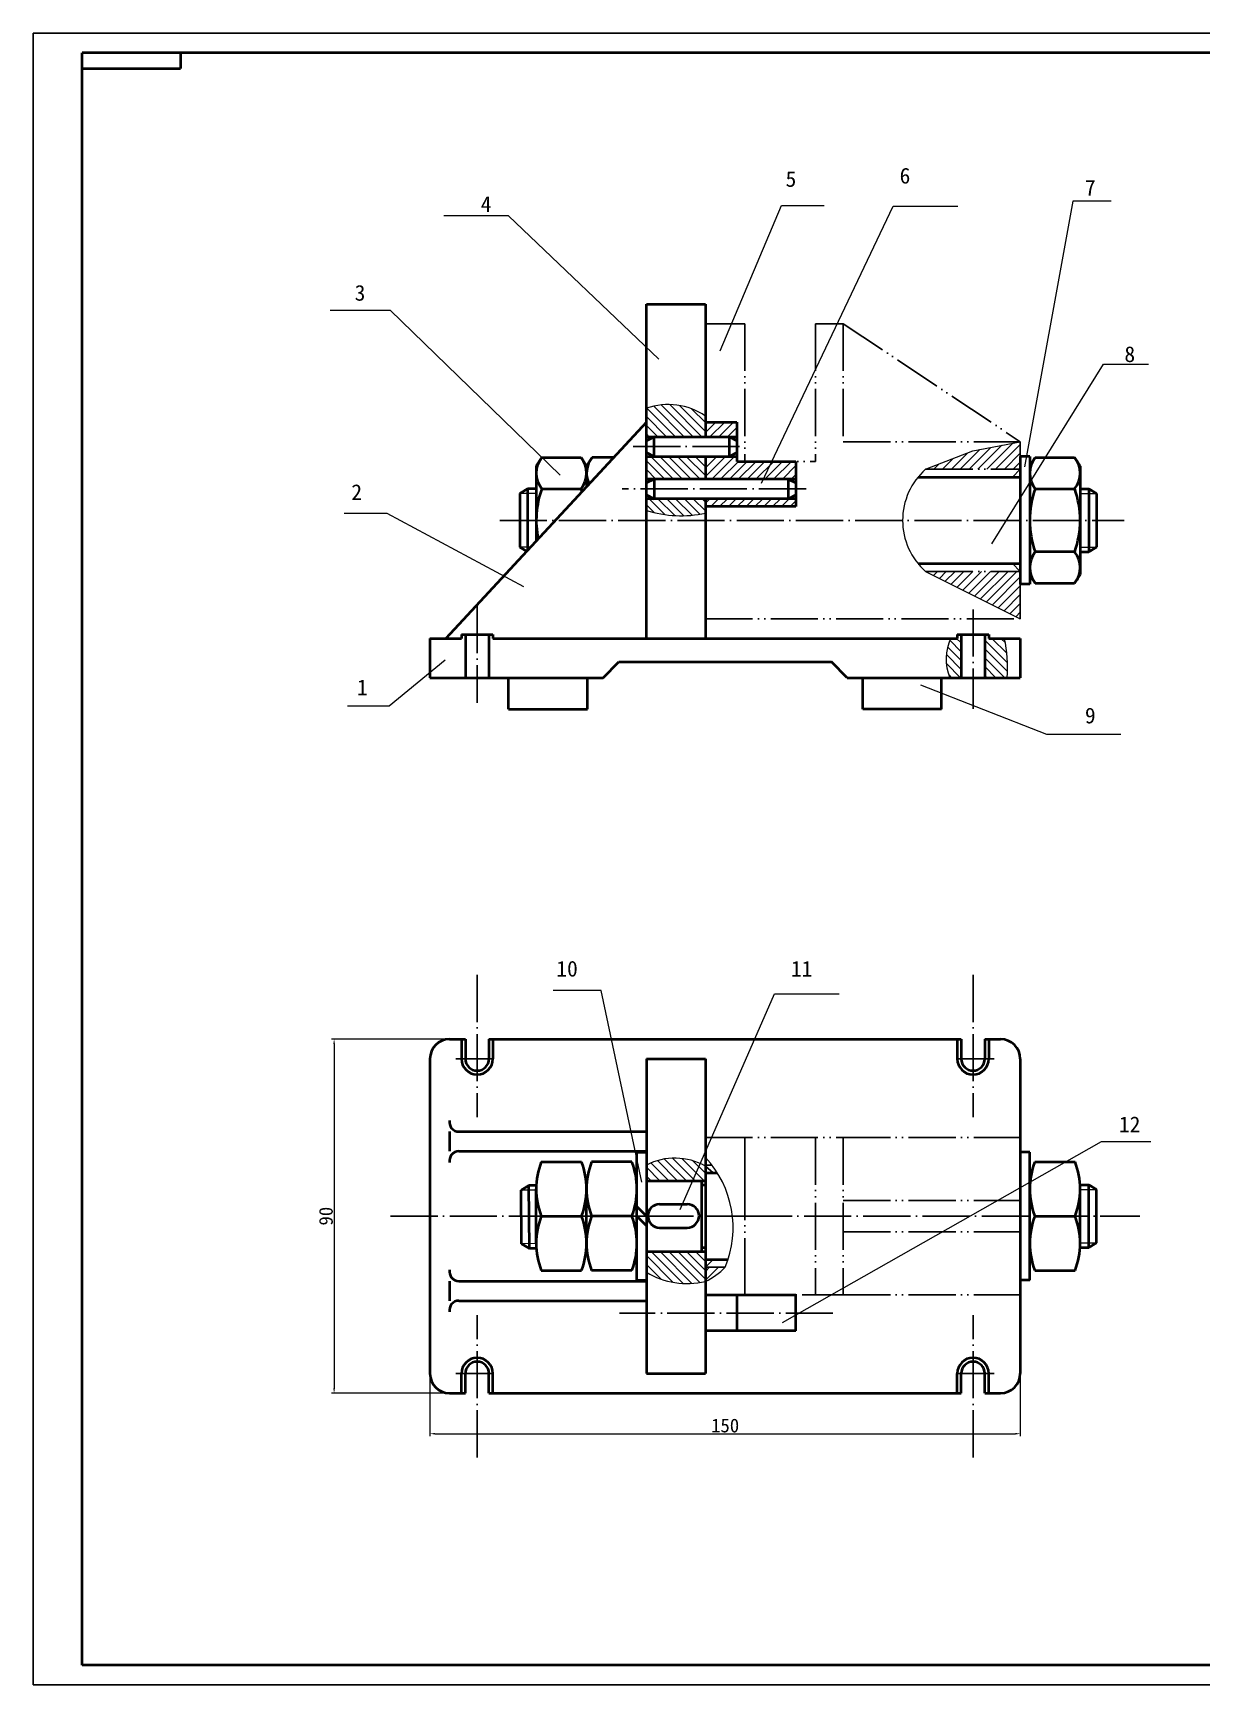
# Model space of a CAD drawing. Header units: millimetres. Extents: x 4018 to 5206, y 3782 to 4622.
# Drawn here: x 4018 to 4612, y 3782 to 4622 of the extents above; entities that cross this region are included whole.
import ezdxf

# ---------------------------------------------------------------- set-up
doc = ezdxf.new("R2010")
doc.units = ezdxf.units.MM
doc.header["$PDSIZE"] = -5
doc.linetypes.add('ACAD_ISO04W100', pattern=[30, 24, -3, 0, -3])
doc.linetypes.add('ACAD_ISO05W100', pattern=[33, 24, -3, 0, -3, 0, -3])
doc.layers.get('0').update_dxf_attribs({"lineweight": 9})
doc.layers.get('Defpoints').update_dxf_attribs({"lineweight": 60})
doc.layers.add('双点划', color=50, linetype='ACAD_ISO05W100')
doc.layers.add('细实线', color=7, linetype='Continuous')
doc.layers.add('点划线', color=1, linetype='ACAD_ISO04W100', lineweight=25, true_color=0xff0000)
doc.layers.add('粗实线', color=7, linetype='Continuous', lineweight=40)
doc.styles.get("Standard").update_dxf_attribs({"font": '', "height": 7})
doc.styles.get('Standard').set_extended_font_data('SimSun')
doc.dimstyles.new('ISO-25', dxfattribs={"dimtxt": 3.5, "dimasz": 2.5, "dimexe": 1.25, "dimexo": 0.625, "dimtad": 1, "dimtoh": 1, "dimdec": 0, "dimdsep": 46, "dimtxsty": 'Standard', "dimcen": 0, "dimdle": 5, "dimadec": 0, "dimazin": 2, "dimtfac": 1, "dimtdec": 0, "dimtmove": 0, "dimatfit": 3, "dimfxl": 1, "dimlwd": -1, "dimlwe": -1, "dimarcsym": 0})
pattern_1 = [(135, (3789.2074, 3714.3112), (-2.245064, -2.245064), [])]
pattern_2 = [(45, (3789.2074, 3714.3112), (-2.245064, 2.245064), [])]

# ---------------------------------------------------------------- blocks, each defined once
blk = doc.blocks.new('*D108')
at = {"color": 0, "transparency": 16777216}
for p, q in [((4219.21, 3939.86), (4219.21, 3908.61)), ((4519.21, 3939.86), (4519.21, 3908.61)), ((4221.71, 3909.86), (4516.71, 3909.86))]:
    blk.add_line(p, q, dxfattribs=at)
for points in [[(4221.71, 3910.28), (4221.71, 3909.45), (4219.21, 3909.86)], [(4516.71, 3910.28), (4516.71, 3909.45), (4519.21, 3909.86)]]:
    blk.add_solid(points, dxfattribs=at)
at = {"layer": 'Defpoints', "color": 0, "transparency": 16777216}
for p in [(4219.21, 3940.49), (4519.21, 3940.49), (4519.21, 3909.86)]:
    blk.add_point(p, dxfattribs=at)
at = {"color": 0, "transparency": 16777216, "insert": (4369.21, 3913.99), "char_height": 7, "attachment_point": 5}
blk.add_mtext('150', dxfattribs=at)
blk = doc.blocks.new('*D109')
at = {"color": 0, "transparency": 16777216}
for p, q in [((4228.58, 4110.49), (4169.26, 4110.49)), ((4170.51, 4107.99), (4170.51, 3932.99)), ((4228.58, 3930.49), (4169.26, 3930.49))]:
    blk.add_line(p, q, dxfattribs=at)
for points in [[(4170.09, 4107.99), (4170.93, 4107.99), (4170.51, 4110.49)], [(4170.09, 3932.99), (4170.93, 3932.99), (4170.51, 3930.49)]]:
    blk.add_solid(points, dxfattribs=at)
at = {"layer": 'Defpoints', "color": 0, "transparency": 16777216}
for p in [(4229.21, 4110.49), (4170.51, 3930.49), (4229.21, 3930.49)]:
    blk.add_point(p, dxfattribs=at)
at = {"color": 0, "transparency": 16777216, "insert": (4166.39, 4020.49), "char_height": 7, "attachment_point": 5, "rotation": 90}
blk.add_mtext('90', dxfattribs=at)

msp = doc.modelspace()

# ---------------------------------------------------------------- hatches: boundary and pattern name
h = msp.add_hatch()
h.set_pattern_fill('ANSI31', color=256, angle=90, style=0)
h.set_pattern_definition(pattern_1)
h.paths.add_polyline_path([(4359.21, 4416.81), (4359.21, 4427.36, 0.240712), (4329.21, 4431.26), (4329.21, 4416.81), (4333.38, 4416.81)])
h = msp.add_hatch()
h.set_pattern_fill('ANSI31', color=256, style=0)
h.set_pattern_definition(pattern_2)
h.paths.add_polyline_path([(4359.21, 4424.31), (4359.21, 4416.81), (4371.17, 4416.81), (4375.21, 4416.81), (4375.21, 4424.31)])
h.paths.add_polyline_path([(4359.21, 4406.81), (4359.21, 4395.31), (4388.69, 4395.31), (4392.96, 4404.31), (4375.21, 4404.31), (4375.21, 4406.81), (4371.28, 4406.81), (4371.21, 4406.77), (4371.21, 4406.81), (4371.17, 4406.81)])
h.paths.add_polyline_path([(4405.21, 4381.31), (4405.21, 4385.31), (4401.19, 4385.31), (4359.21, 4385.31), (4359.21, 4381.31)])
h.paths.add_polyline_path([(4401.19, 4395.31), (4405.21, 4395.31), (4405.21, 4395.48), (4405.21, 4404.31), (4392.96, 4404.31), (4388.69, 4395.31)])
h = msp.add_hatch()
h.set_pattern_fill('ANSI31', color=256, style=0)
h.set_pattern_definition(pattern_2)
h.paths.add_polyline_path([(4519.21, 4414.31), (4495.11, 4409.58), (4471.1, 4400.31), (4519.21, 4400.31)])
h.paths.add_polyline_path([(4519.21, 4348.31), (4471.1, 4348.31), (4519.21, 4324.31)])
h = msp.add_hatch()
h.set_pattern_fill('ANSI31', color=256, angle=90, style=0)
h.set_pattern_definition(pattern_1)
h.paths.add_polyline_path([(4359.21, 4395.31), (4359.21, 4406.81), (4333.21, 4406.81), (4333.21, 4406.77), (4333.13, 4406.81), (4329.21, 4406.81), (4329.21, 4406.77), (4329.21, 4395.31), (4333.22, 4395.31)])
h.paths.add_polyline_path([(4333.22, 4385.31), (4329.21, 4385.31), (4329.21, 4379.34, 0.128233), (4359.21, 4377.95), (4359.21, 4385.31)])
h = msp.add_hatch()
h.set_pattern_fill('ANSI31', color=256, angle=90, style=0)
h.set_pattern_definition(pattern_1)
h.paths.add_polyline_path([(4483.43, 4294.31), (4489.21, 4294.31), (4489.21, 4316.31), (4487.21, 4316.31), (4487.21, 4314.31), (4483.81, 4314.31, 0.207918)])
h = msp.add_hatch()
h.set_pattern_fill('ANSI31', color=256, angle=90, style=0)
h.set_pattern_definition(pattern_1)
h.paths.add_polyline_path([(4501.21, 4294.31), (4512.52, 4294.31, 0.063957), (4511.21, 4314.31), (4503.21, 4314.31), (4503.21, 4316.31), (4501.21, 4316.31)])
h = msp.add_hatch()
h.set_pattern_fill('ANSI31', color=256, angle=90, style=0)
h.set_pattern_definition([(135, (3789.2074, 3606.4878), (-2.245064, -2.245064), [])])
h.paths.add_polyline_path([(4359.21, 4045.91, 0.252614), (4329.21, 4046.48), (4329.21, 4038.49), (4359.21, 4038.49)])
h.paths.add_polyline_path([(4359.21, 4002.49), (4329.21, 4002.49), (4329.21, 3991.99, 0.198632), (4359.21, 3987.32)])
h = msp.add_hatch()
h.set_pattern_fill('ANSI31', color=256, style=0)
h.set_pattern_definition([(45, (3789.2074, 3606.4878), (-2.245064, 2.245064), [])])
h.paths.add_polyline_path([(4369.21, 3994.49), (4359.21, 3994.49), (4359.21, 3987.33, 0.091353)])

# ---------------------------------------------------------------- linework, layer by layer
for p, q in [((4495.11, 4409.58), (4519.21, 4414.31)), ((4471.1, 4400.31), (4495.11, 4409.58)), ((4273.23, 4387.91), (4264.83, 4387.91)), ((4549.59, 4387.91), (4557.99, 4387.91)), ((4270.24, 4360.71), (4264.83, 4360.71)), ((4549.59, 4360.71), (4557.99, 4360.71)), ((4273.21, 4033.72), (4265.53, 4033.68)), ((4549.59, 4034.09), (4557.99, 4034.09)), ((4549.59, 4006.89), (4557.99, 4006.89)), ((4273.21, 4006.52), (4265.71, 4006.48))]:
    msp.add_line(p, q)
for points in [[(4565.37, 4536.64), (4545.89, 4536.64), (4521.4, 4401.46)], [(4335.46, 4456.22), (4259.19, 4529.09), (4226.35, 4529.09)], [(4366.64, 4460.43), (4397.81, 4534.41), (4419.52, 4534.41)], [(4387.65, 4393.14), (4454.55, 4534.14), (4487.42, 4534.14)], [(4168.45, 4481.25), (4199.07, 4481.25), (4285.36, 4397.25)], [(4504.7, 4362.42), (4561.48, 4453.65), (4584.31, 4453.65)], [(4266.98, 4340.51), (4197.4, 4377.78), (4175.69, 4377.78)], [(4471.1, 4348.31), (4519.21, 4324.31)], [(4226.9, 4303.24), (4198.51, 4279.88), (4177.36, 4279.88)], [(4468.48, 4290.71), (4532.5, 4265.67), (4570.36, 4265.67)], [(4326.92, 4037.8), (4306.3, 4135.24), (4281.79, 4135.24)], [(4346.43, 4023.88), (4394.35, 4133.57), (4427.22, 4133.57)], [(4398.29, 3966.5), (4560.44, 4058.38), (4585.52, 4058.38)]]:
    msp.add_lwpolyline(points)
for centre, radius, start, end in [((4340.39, 4399.96), 33.24, 55.42597, 109.61117), ((4494.12, 4374.31), 34.72, 131.51524, 228.48476), ((4346.87, 4436.17), 59.51, 252.76073, 282.00866), ((4506.63, 4303.86), 25.09, 155.39792, 202.37992), ((4434.01, 4299.21), 78.67, 356.43271, 11.07065), ((4343.69, 4018.31), 31.68, 60.67912, 117.21361), ((4320.88, 4014.66), 52.37, 337.3458, 42.86708), ((4349.86, 4025.92), 39.72, 238.66473, 283.53973), ((4344.77, 4018.04), 33.94, 295.08974, 316.05009)]:
    msp.add_arc(centre, radius, start, end)
at = {"layer": '双点划'}
for p, q in [((4359.21, 4474.31), (4379.21, 4474.31)), ((4379.21, 4474.31), (4379.21, 4404.31)), ((4415.21, 4474.31), (4415.21, 4404.31)), ((4415.21, 4474.31), (4429.21, 4474.31)), ((4429.21, 4474.31), (4429.21, 4414.31)), ((4429.21, 4474.31), (4519.21, 4414.31)), ((4429.21, 4414.31), (4519.21, 4414.31)), ((4519.21, 4414.31), (4519.21, 4406.81)), ((4379.21, 4404.31), (4415.21, 4404.31)), ((4471.1, 4400.31), (4519.21, 4400.31)), ((4515.21, 4396.31), (4519.21, 4400.31)), ((4515.21, 4352.31), (4519.21, 4348.31)), ((4471.1, 4348.31), (4519.21, 4348.31)), ((4519.21, 4341.81), (4519.21, 4324.31)), ((4359.21, 4324.31), (4519.21, 4324.31)), ((4359.21, 4060.49), (4429.21, 4060.49)), ((4379.21, 4060.49), (4379.21, 4042.49)), ((4415.21, 4060.49), (4415.21, 3980.49)), ((4429.21, 4060.49), (4429.21, 3980.49)), ((4429.21, 4060.49), (4519.21, 4060.49)), ((4359.21, 4046.49), (4362.46, 4046.49)), ((4359.21, 4045.93), (4363.21, 4042.49)), ((4379.21, 4042.49), (4379.21, 3998.49)), ((4429.21, 4028.49), (4519.21, 4028.49)), ((4429.21, 4012.49), (4519.21, 4012.49)), ((4363.21, 3998.49), (4359.21, 3994.49)), ((4379.21, 3998.49), (4379.21, 3980.49)), ((4359.21, 3994.49), (4369.21, 3994.49)), ((4375.21, 3980.49), (4429.21, 3980.49)), ((4429.21, 3980.49), (4519.21, 3980.49))]:
    msp.add_line(p, q, dxfattribs=at)
at = {"layer": '点划线'}
for p, q in [((4322.48, 4411.81), (4379.21, 4411.81)), ((4410.4, 4390.31), (4316.94, 4390.31)), ((4254.68, 4374.31), (4572.01, 4374.31)), ((4243.21, 4330.78), (4243.21, 4281.44)), ((4495.21, 4329), (4495.21, 4278.49)), ((4243.21, 4143.21), (4243.21, 4070.85)), ((4495.21, 4143.21), (4495.21, 4070.85)), ((4232.42, 4100.49), (4251.21, 4100.49)), ((4505.99, 4100.49), (4487.21, 4100.49)), ((4199.14, 4020.49), (4329.21, 4020.49)), ((4329.21, 4020.49), (4359.21, 4020.49)), ((4359.21, 4020.49), (4379.21, 4020.49)), ((4379.21, 4020.49), (4579.9, 4020.49)), ((4519.21, 4020.49), (4524.01, 4020.49)), ((4243.21, 3897.76), (4243.21, 3970.12)), ((4424.03, 3971.2), (4315.51, 3971.11)), ((4495.21, 3897.76), (4495.21, 3970.12)), ((4232.42, 3940.49), (4251.21, 3940.49)), ((4505.99, 3940.49), (4487.21, 3940.49))]:
    msp.add_line(p, q, dxfattribs=at)
at = {"layer": '粗实线', "linetype": 'Continuous'}
for p, q in [((5195.52, 4612.11), (4042.52, 4612.11)), ((4042.52, 3792.11), (4042.52, 4612.11)), ((4092.52, 4612.11), (4092.52, 4604.11)), ((4042.52, 4604.11), (4092.52, 4604.11)), ((5195.52, 3792.11), (4042.52, 3792.11))]:
    msp.add_line(p, q, dxfattribs=at)
at = {"layer": '粗实线'}
for p, q in [((4329.21, 4484.31), (4359.21, 4484.31)), ((4329.21, 4416.7), (4329.21, 4484.31)), ((4359.21, 4484.31), (4359.21, 4474.31)), ((4359.21, 4474.31), (4359.21, 4416.81)), ((4329.21, 4424.31), (4227.23, 4314.31)), ((4359.21, 4424.31), (4375.21, 4424.31)), ((4375.21, 4424.31), (4375.21, 4416.7)), ((4329.21, 4416.81), (4333.38, 4416.81)), ((4333.38, 4416.81), (4329.21, 4414.81)), ((4329.21, 4406.77), (4329.21, 4416.7)), ((4333.21, 4406.77), (4333.21, 4416.7)), ((4333.38, 4416.81), (4371.17, 4416.81)), ((4371.17, 4416.81), (4375.21, 4416.81)), ((4371.21, 4416.7), (4371.21, 4406.77)), ((4375.21, 4414.81), (4371.21, 4416.7)), ((4375.21, 4416.7), (4375.21, 4406.77)), ((4273.27, 4401.91), (4273.25, 4374.35)), ((4276.02, 4406.31), (4273.27, 4401.91)), ((4276.02, 4406.31), (4296.09, 4406.31)), ((4296.09, 4406.31), (4298.83, 4401.91)), ((4301.57, 4406.31), (4298.83, 4401.91)), ((4298.83, 4401.91), (4298.83, 4391.54)), ((4298.83, 4401.91), (4298.83, 4391.54)), ((4312.52, 4406.31), (4301.57, 4406.31)), ((4329.21, 4408.81), (4333.21, 4406.77)), ((4329.21, 4406.81), (4333.38, 4406.81)), ((4329.21, 4314.31), (4329.21, 4406.77)), ((4333.38, 4406.81), (4371.17, 4406.81)), ((4359.21, 4406.81), (4359.21, 4395.31)), ((4371.17, 4406.81), (4375.21, 4406.81)), ((4371.21, 4406.77), (4375.21, 4408.81)), ((4375.21, 4406.77), (4375.21, 4404.31)), ((4375.21, 4404.31), (4405.21, 4404.31)), ((4405.21, 4404.31), (4405.21, 4395.48)), ((4524.01, 4406.81), (4519.21, 4406.81)), ((4519.21, 4406.81), (4519.21, 4396.31)), ((4524.01, 4406.81), (4524.01, 4390.37)), ((4526.77, 4406.31), (4524.03, 4401.91)), ((4526.77, 4406.31), (4546.84, 4406.31)), ((4546.84, 4406.31), (4549.59, 4401.91)), ((4549.59, 4401.91), (4549.59, 4346.71)), ((4333.22, 4395.31), (4329.21, 4395.31)), ((4333.22, 4395.31), (4329.21, 4393.31)), ((4333.21, 4395.31), (4333.21, 4385.32)), ((4333.22, 4393.31), (4333.21, 4393.31)), ((4401.19, 4395.31), (4333.22, 4395.31)), ((4405.21, 4395.31), (4401.19, 4395.31)), ((4401.21, 4393.31), (4401.19, 4393.31)), ((4401.21, 4395.31), (4401.21, 4385.32)), ((4401.21, 4395.31), (4405.21, 4393.31)), ((4405.21, 4395.48), (4405.21, 4385.32)), ((4467.25, 4396.31), (4519.21, 4396.31)), ((4519.21, 4396.31), (4519.21, 4341.81)), ((4268.83, 4390.31), (4264.83, 4387.91)), ((4264.83, 4387.91), (4264.83, 4360.71)), ((4273.23, 4390.31), (4268.83, 4390.31)), ((4268.83, 4390.31), (4268.83, 4359.19)), ((4276.02, 4390.37), (4296.09, 4390.37)), ((4329.21, 4387.31), (4333.21, 4385.32)), ((4333.22, 4385.31), (4329.21, 4385.31)), ((4333.22, 4387.31), (4333.21, 4387.31)), ((4401.19, 4385.31), (4333.22, 4385.31)), ((4359.21, 4385.31), (4359.21, 4314.31)), ((4401.21, 4387.31), (4401.19, 4387.31)), ((4405.21, 4385.31), (4401.19, 4385.31)), ((4401.21, 4385.32), (4405.21, 4387.31)), ((4405.21, 4385.32), (4405.21, 4381.31)), ((4524.01, 4390.37), (4524.01, 4358.25)), ((4526.77, 4390.37), (4546.84, 4390.37)), ((4526.77, 4390.37), (4526.77, 4390.37)), ((4526.77, 4390.37), (4526.77, 4390.37)), ((4549.59, 4390.31), (4553.99, 4390.31)), ((4553.99, 4390.31), (4557.99, 4387.91)), ((4553.99, 4390.31), (4553.99, 4358.31)), ((4557.99, 4387.91), (4557.99, 4360.71)), ((4405.21, 4381.31), (4359.21, 4381.31)), ((4273.25, 4374.35), (4273.25, 4364)), ((4268.31, 4358.62), (4264.83, 4360.71)), ((4553.99, 4358.31), (4557.99, 4360.71)), ((4467.25, 4352.31), (4519.21, 4352.31)), ((4524.01, 4358.25), (4524.01, 4341.81)), ((4546.84, 4358.25), (4526.77, 4358.25)), ((4549.59, 4358.31), (4553.99, 4358.31)), ((4526.77, 4342.31), (4524.03, 4346.71)), ((4546.84, 4342.31), (4549.59, 4346.71)), ((4524.01, 4341.81), (4519.21, 4341.81)), ((4526.77, 4342.31), (4546.84, 4342.31)), ((4219.21, 4314.31), (4235.21, 4314.31)), ((4219.21, 4314.31), (4219.21, 4294.31)), ((4235.21, 4316.31), (4251.21, 4316.31)), ((4235.21, 4316.31), (4235.21, 4314.31)), ((4237.21, 4316.31), (4237.21, 4314.34)), ((4237.21, 4314.34), (4237.21, 4294.31)), ((4249.21, 4316.31), (4249.21, 4314.34)), ((4249.21, 4314.34), (4249.21, 4294.31)), ((4251.21, 4316.31), (4251.21, 4314.31)), ((4251.21, 4314.31), (4487.21, 4314.31)), ((4487.21, 4316.31), (4503.21, 4316.31)), ((4487.21, 4316.31), (4487.21, 4314.31)), ((4489.21, 4316.31), (4489.21, 4294.31)), ((4501.21, 4316.31), (4501.21, 4294.31)), ((4503.21, 4316.31), (4503.21, 4314.31)), ((4503.21, 4314.31), (4519.21, 4314.31)), ((4519.21, 4314.31), (4519.21, 4294.31)), ((4307.21, 4294.31), (4315.21, 4302.31)), ((4315.21, 4302.31), (4423.21, 4302.31)), ((4431.21, 4294.31), (4423.21, 4302.31)), ((4219.21, 4294.31), (4307.21, 4294.31)), ((4259.21, 4278.31), (4259.21, 4294.31)), ((4299.21, 4278.31), (4299.21, 4294.31)), ((4431.21, 4294.31), (4519.21, 4294.31)), ((4439.21, 4278.31), (4439.21, 4294.31)), ((4479.21, 4278.31), (4479.21, 4294.31)), ((4259.21, 4278.31), (4299.21, 4278.31)), ((4479.21, 4278.31), (4439.21, 4278.31)), ((4229.21, 4110.49), (4237.21, 4110.49)), ((4235.21, 4110.49), (4235.21, 4100.49)), ((4237.21, 4110.49), (4237.21, 4100.49)), ((4249.21, 4110.49), (4249.21, 4100.49)), ((4249.21, 4110.49), (4489.21, 4110.49)), ((4251.21, 4110.49), (4251.21, 4100.49)), ((4487.21, 4110.49), (4487.21, 4100.49)), ((4489.21, 4110.49), (4489.21, 4100.49)), ((4501.21, 4110.49), (4501.21, 4100.49)), ((4501.21, 4110.49), (4509.21, 4110.49)), ((4503.21, 4110.49), (4503.21, 4100.49)), ((4219.21, 4100.49), (4219.21, 3940.49)), ((4329.21, 4100.49), (4359.21, 4100.49)), ((4329.21, 4100.49), (4329.21, 4038.41)), ((4359.21, 4100.49), (4359.21, 4026.46)), ((4519.21, 4100.49), (4519.21, 3940.49)), ((4229.21, 4063.49), (4229.21, 4053.49)), ((4233.89, 4063.49), (4243.21, 4063.49)), ((4243.21, 4063.49), (4329.21, 4063.49)), ((4233.89, 4053.49), (4329.21, 4053.49)), ((4324.41, 4052.99), (4329.21, 4052.99)), ((4324.41, 3987.99), (4324.41, 4052.99)), ((4524.01, 4052.99), (4519.21, 4052.99)), ((4524.01, 3987.99), (4524.01, 4052.99)), ((4275.79, 4048.17), (4296.23, 4048.17)), ((4321.83, 4048.17), (4301.39, 4048.17)), ((4359.21, 4042.49), (4365.24, 4042.49)), ((4526.59, 4048.17), (4547.03, 4048.17)), ((4526.59, 4048.17), (4526.59, 4048.17)), ((4269.52, 4036.1), (4265.53, 4033.68)), ((4265.71, 4006.48), (4265.53, 4033.68)), ((4273.25, 4036.13), (4269.52, 4036.1)), ((4269.72, 4004.1), (4269.52, 4036.1)), ((4273.21, 4006.65), (4273.21, 4034.33)), ((4298.81, 4006.65), (4298.81, 4034.33)), ((4329.21, 4038.49), (4357.22, 4038.49)), ((4329.21, 4038.41), (4329.21, 4002.46)), ((4357.21, 4038.41), (4357.21, 4002.46)), ((4357.22, 4038.49), (4359.21, 4038.49)), ((4357.22, 4036.49), (4359.21, 4036.49)), ((4549.59, 4036.49), (4553.99, 4036.49)), ((4549.61, 4006.65), (4549.61, 4034.33)), ((4553.99, 4004.49), (4553.99, 4036.49)), ((4553.99, 4036.49), (4557.99, 4034.09)), ((4557.99, 4006.89), (4557.99, 4034.09)), ((4329.21, 4020.49), (4324.44, 4025.19)), ((4335.94, 4026.61), (4349.94, 4026.61)), ((4359.21, 4026.46), (4359.21, 4014.43)), ((4275.79, 4020.49), (4296.23, 4020.49)), ((4321.83, 4020.49), (4301.39, 4020.49)), ((4324.41, 4020.49), (4329.22, 4015.53)), ((4526.59, 4020.49), (4547.03, 4020.49)), ((4335.94, 4014.56), (4349.94, 4014.61)), ((4337.21, 4014.49), (4337.21, 4014.43)), ((4351.21, 4014.49), (4351.21, 4014.43)), ((4359.21, 4014.43), (4359.21, 3940.49)), ((4553.99, 4004.49), (4557.99, 4006.89)), ((4269.72, 4004.1), (4265.71, 4006.48)), ((4273.29, 4004.07), (4269.72, 4004.1)), ((4329.21, 4002.49), (4357.22, 4002.49)), ((4329.21, 4002.46), (4329.21, 3940.49)), ((4357.22, 4004.49), (4359.21, 4004.49)), ((4357.22, 4002.49), (4359.21, 4002.49)), ((4359.21, 3998.49), (4370.69, 3998.49)), ((4549.59, 4004.49), (4553.99, 4004.49)), ((4275.79, 3992.81), (4296.23, 3992.81)), ((4321.83, 3992.81), (4301.39, 3992.81)), ((4526.59, 3992.81), (4547.03, 3992.81)), ((4229.21, 3987.49), (4229.21, 3977.49)), ((4233.89, 3987.49), (4329.21, 3987.49)), ((4324.41, 3987.99), (4329.21, 3987.99)), ((4524.01, 3987.99), (4519.21, 3987.99)), ((4233.89, 3977.49), (4329.21, 3977.49)), ((4359.21, 3980.49), (4405.21, 3980.49)), ((4375.21, 3980.49), (4375.21, 3962.49)), ((4405.21, 3962.11), (4405.21, 3980.49)), ((4405.21, 3962.11), (4359.21, 3962.11)), ((4235.21, 3930.49), (4235.21, 3940.49)), ((4237.21, 3930.49), (4237.21, 3940.49)), ((4249.21, 3930.49), (4249.21, 3940.49)), ((4251.21, 3930.49), (4251.21, 3940.49)), ((4329.21, 3940.49), (4359.21, 3940.49)), ((4487.21, 3930.49), (4487.21, 3940.49)), ((4489.21, 3930.49), (4489.21, 3940.49)), ((4501.21, 3930.49), (4501.21, 3940.49)), ((4503.21, 3930.49), (4503.21, 3940.49)), ((4229.21, 3930.49), (4237.21, 3930.49)), ((4249.21, 3930.49), (4489.21, 3930.49)), ((4501.21, 3930.49), (4509.21, 3930.49))]:
    msp.add_line(p, q, dxfattribs=at)
for centre, radius, start, end in [((4286.12, 4398.34), 12.87, 141.73773, 218.26227), ((4285.98, 4398.34), 12.87, 321.73773, 38.26227), ((4311.68, 4398.34), 12.87, 141.73773, 205.25343), ((4536.88, 4398.34), 12.87, 141.73773, 218.26227), ((4536.73, 4398.34), 12.87, 321.73773, 38.26227), ((4321.25, 4374.31), 48, 160.45698, 191.24694), ((4250.85, 4374.31), 48, 17.89778, 19.54302), ((4572.01, 4374.31), 48, 160.45698, 199.54302), ((4501.61, 4374.31), 48, 340.45698, 19.54302), ((4536.88, 4350.28), 12.87, 141.73773, 218.26227), ((4536.73, 4350.28), 12.87, 321.73773, 38.26227), ((4229.21, 4100.49), 10, 90, 180), ((4509.21, 4100.49), 10, 0, 90), ((4243.21, 4100.49), 8, 180, 0), ((4243.21, 4100.49), 6, 180, 0), ((4495.21, 4100.49), 8, 180, 0), ((4495.21, 4100.49), 6, 180, 0), ((4233.89, 4068.26), 4.77, 168.99499, 270), ((4233.89, 4048.72), 4.77, 90, 191.00501), ((4311.61, 4034.33), 38.4, 158.87421, 201.12579), ((4260.41, 4034.33), 38.4, 338.87421, 21.12579), ((4337.21, 4034.33), 38.4, 158.87421, 201.12579), ((4286.01, 4034.33), 38.4, 338.87421, 21.12579), ((4562.41, 4034.33), 38.4, 158.87421, 201.12579), ((4511.21, 4034.33), 38.4, 338.87421, 21.12579), ((4335.94, 4020.61), 6, 90, 270), ((4349.94, 4020.61), 6, 270, 90), ((4311.61, 4006.65), 38.4, 158.87421, 201.12579), ((4260.41, 4006.65), 38.4, 338.87421, 21.12579), ((4337.21, 4006.65), 38.4, 158.87421, 201.12579), ((4286.01, 4006.65), 38.4, 338.87421, 21.12579), ((4562.41, 4006.65), 38.4, 158.87421, 201.12579), ((4511.21, 4006.65), 38.4, 338.87421, 21.12579), ((4233.89, 3992.26), 4.77, 168.99499, 270), ((4233.89, 3972.72), 4.77, 90, 191.00501), ((4243.21, 3940.49), 8, 0, 180), ((4495.21, 3940.49), 8, 0, 180), ((4229.21, 3940.49), 10, 180, 270), ((4243.21, 3940.49), 6, 0, 180), ((4495.21, 3940.49), 6, 0, 180), ((4509.21, 3940.49), 10, 270, 0)]:
    msp.add_arc(centre, radius, start, end, dxfattribs=at)
at = {"layer": '细实线', "linetype": 'Continuous'}
for p, q in [((4017.52, 4622.11), (5205.52, 4622.11)), ((4017.52, 3782.11), (4017.52, 4622.11)), ((4017.52, 3782.11), (5205.52, 3782.11))]:
    msp.add_line(p, q, dxfattribs=at)

# ---------------------------------------------------------------- texts
at = {"char_height": 8, "attachment_point": 1}
for s, insert, width in [('6', (4457.89, 4553.58), 25.0754), ('5', (4399.94, 4551.91), 21.7321), ('7', (4552.07, 4547.46), 21.1748), ('4', (4245.03, 4539.1), 27.3044), ('3', (4180.95, 4494), 25.6327), ('8', (4572.13, 4462.82), 17.8314), ('2', (4179.28, 4392.66), 16.1597), ('1', (4182.06, 4293.34), 16.1597), ('9', (4552.07, 4279.06), 30.0905), ('10', (4283.46, 4150.32), 29.5333), ('11', (4402.71, 4150.32), 33.4339), ('12', (4569.36, 4071.19), 21.7321)]:
    msp.add_mtext(s, dxfattribs=dict(at, insert=insert, width=width))

# ---------------------------------------------------------------- dimensions: what is measured, and where the dimension line sits
dim = msp.add_linear_dim(base=(4170.51, 3930.49), p1=(4229.21, 4110.49), p2=(4229.21, 3930.49), angle=90, text='90', dimstyle='ISO-25', override={"dimtxt": 4.7})
dim.commit()
dim.dimension.update_dxf_attribs({"geometry": '*D109', "text_midpoint": (4166.39, 4020.49)})
dim = msp.add_linear_dim(base=(4519.21, 3909.86), p1=(4219.21, 3940.49), p2=(4519.21, 3940.49), text='150', dimstyle='ISO-25', override={"dimtxt": 4.7})
dim.commit()
dim.dimension.update_dxf_attribs({"geometry": '*D108', "text_midpoint": (4369.21, 3913.99)})

doc.saveas('drawing.dxf')
